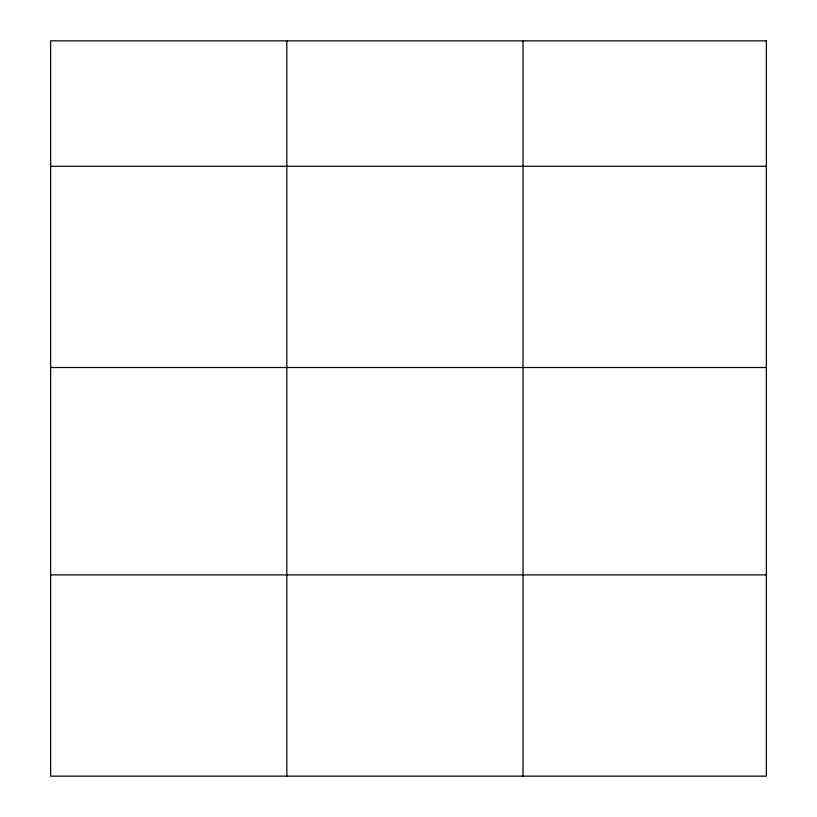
<?xml version="1.0" encoding="UTF-8"?>
<svg xmlns="http://www.w3.org/2000/svg" width="817" height="817" viewBox="0 0 817 817"><rect width="100%" height="100%" fill="white"/><g stroke="black" fill="none" stroke-linecap="round" stroke-linejoin="round"><path stroke-width="1.23" d="M50.634 166.27L766.366 166.27M50.634 367.527L766.366 367.527M50.634 574.892L766.366 574.892M523.023 40.85L523.023 776.15M286.828 40.85L286.828 776.15M766.366 40.85L50.634 40.85L50.634 776.15L766.366 776.15L766.366 40.85"/></g></svg>
